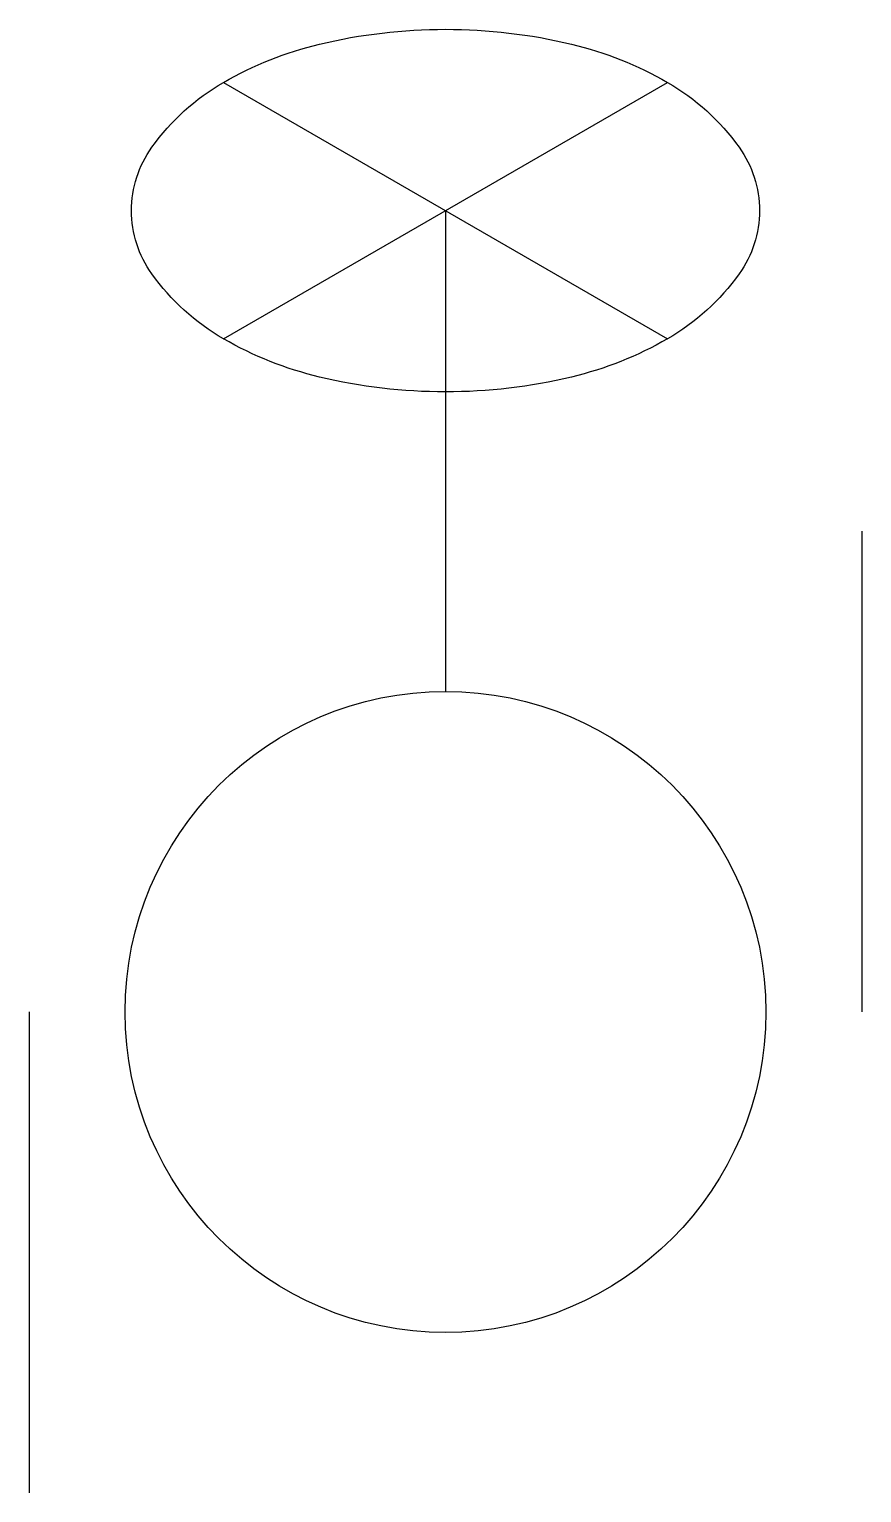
# Model space of a CAD drawing. Header units: millimetres. Extents: x -2846.378 to -2846.17, y 1180.816 to 1181.182.
import ezdxf

# ---------------------------------------------------------------- set-up
doc = ezdxf.new("R2010")
doc.units = ezdxf.units.MM
doc.layers.add('Hds_iso_símbolos', color=2, linetype='Continuous')

msp = doc.modelspace()

# ---------------------------------------------------------------- linework, layer by layer
at = {"layer": 'Hds_iso_símbolos'}
for p, q in [((-2846.32933, 1181.10449), (-2846.21848, 1181.16849)), ((-2846.32933, 1181.16849), (-2846.21848, 1181.10449)), ((-2846.27391, 1181.13649), (-2846.27391, 1181.01649)), ((-2846.16999, 1181.05649), (-2846.16999, 1180.93649)), ((-2846.37783, 1180.93649), (-2846.37783, 1180.81649))]:
    msp.add_line(p, q, dxfattribs=at)
msp.add_lwpolyline([(-2846.27391, 1181.18174, -0.058752), (-2846.24244, 1181.17803, -0.072341), (-2846.21848, 1181.16849, -0.106617), (-2846.20061, 1181.1523, -0.156851), (-2846.19553, 1181.13649, -0.156851), (-2846.20061, 1181.12068, -0.106617), (-2846.21848, 1181.10449, -0.072341), (-2846.24244, 1181.09495, -0.058752), (-2846.27391, 1181.09124, -0.058752), (-2846.30538, 1181.09495, -0.072341), (-2846.32933, 1181.10449, -0.106617), (-2846.34721, 1181.12068, -0.156851), (-2846.35229, 1181.13649, -0.156851), (-2846.34721, 1181.1523, -0.106617), (-2846.32933, 1181.16849, -0.072341), (-2846.30538, 1181.17803, -0.058752)], format="xyb", close=True, dxfattribs=at)
msp.add_circle((-2846.27391, 1180.93649), 0.08, dxfattribs=at)

doc.saveas('drawing.dxf')
